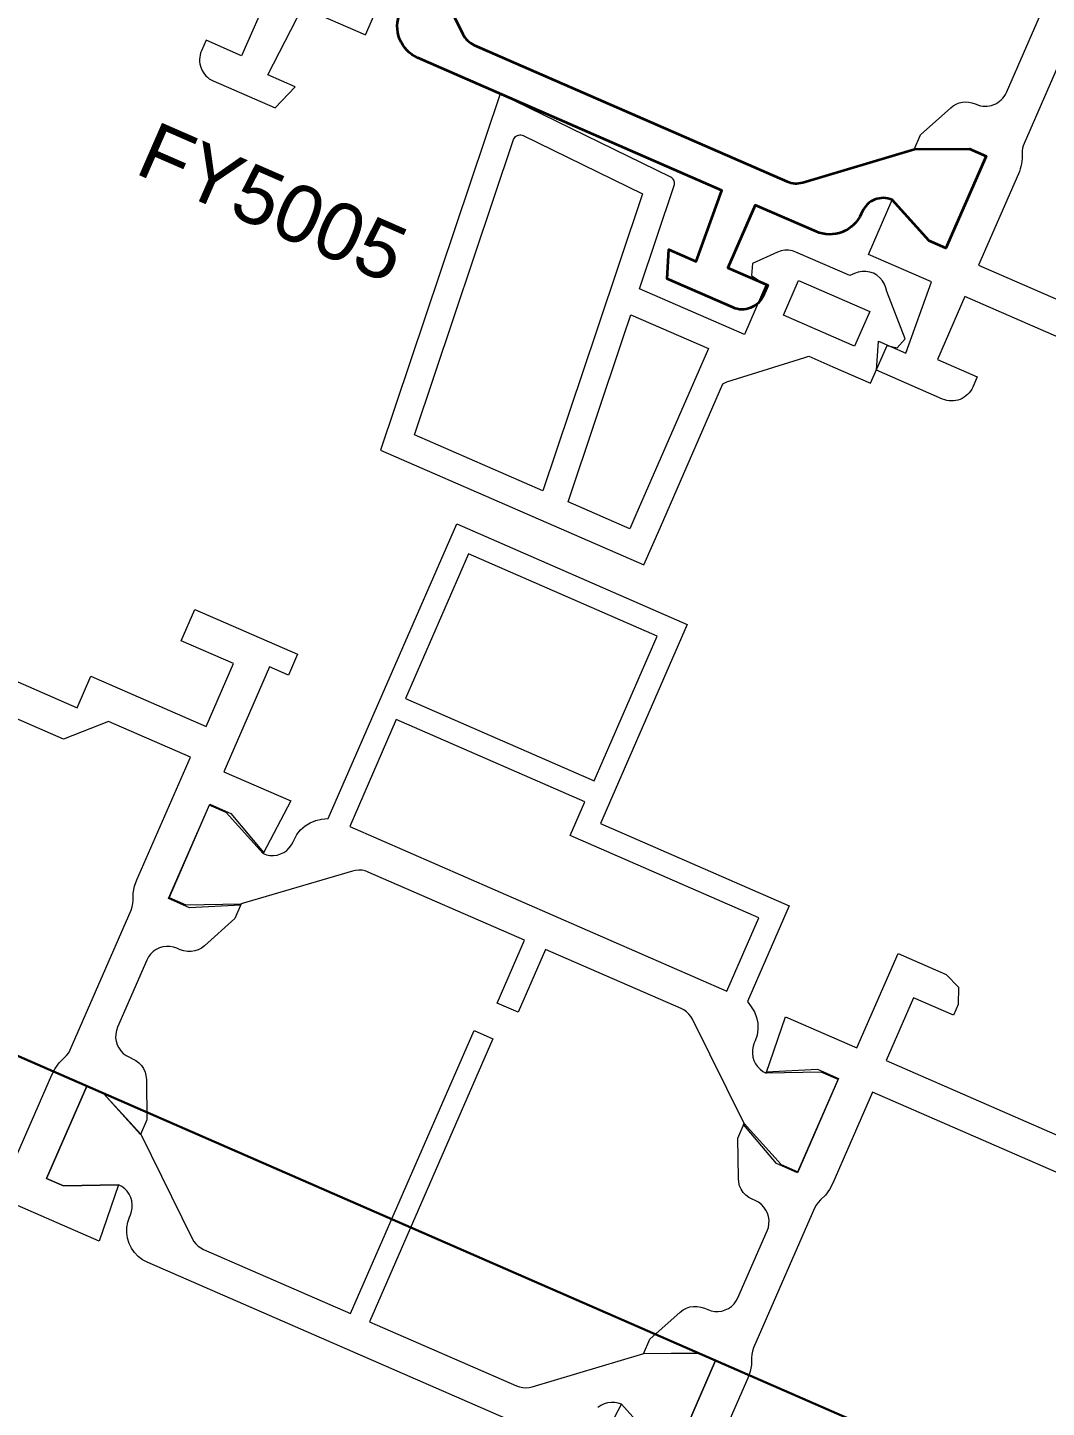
# Model space of a CAD drawing. Header units: millimetres. Extents: x -37281 to 954596, y -59787 to 956680.
# Drawn here: x 5469.1 to 5513.6, y -15088.3 to -15028 of the extents above; entities that cross this region are included whole.
import ezdxf

# ---------------------------------------------------------------- set-up
doc = ezdxf.new("R2010")
doc.units = ezdxf.units.MM
doc.header["$MEASUREMENT"] = 0
for name, color, linetype, lineweight in [('0_Pen_No__2', 8, 'Continuous', 15), ('0_Pen_No__6', 7, 'Continuous', 35), ('0_Pen_No__7', 7, 'Continuous', 35), ('0_Pen_No__9', 7, 'Continuous', 13)]:
    doc.layers.add(name, color=color, linetype=linetype, lineweight=lineweight)
doc.layers.add('New_A-25-M_Wall_Ext', color=7, linetype='Continuous')
doc.layers.add('New_ArchiCAD Windows', color=7, linetype='Continuous')
doc.layers.add('New_ArchiCAD Windows_Pen_No__23', color=7, linetype='Continuous', lineweight=30, true_color=0x2a2a2a)
doc.styles.add('GENERATED_STYLE_3', font='')
doc.styles.get('GENERATED_STYLE_3').set_extended_font_data('Arial')

# ---------------------------------------------------------------- blocks, each defined once
blk = doc.blocks.new('Triple Window 19[14]_3')
at = {"layer": 'New_ArchiCAD Windows_Pen_No__23', "linetype": 'Continuous'}
blk.add_line((5610.412, -15134.741), (5436.25, -15058.797), dxfattribs=at)
blk = doc.blocks.new('Wall_139_3', base_point=(10165.916, -4712.544))
at = {"layer": 'New_ArchiCAD Windows', "color": 251, "linetype": 'Continuous', "lineweight": 20, "true_color": 0x606060}
blk.add_blockref('Triple Window 19[14]_3', (0, 0), dxfattribs=at)

msp = doc.modelspace()

# ---------------------------------------------------------------- linework, layer by layer
at = {"layer": '0_Pen_No__2', "linetype": 'Continuous', "flags": 128}
for points in [[(5547.556, -14953.223, 0.112281), (5547.293, -14953.58), (5512.654, -15033.018, 0.112281), (5512.571, -15033.454, -0.112281), (5512.402, -15034.347), (5510.663, -15038.335), (5523.221, -15043.811), (5524.22, -15041.519), (5524.679, -15041.719), (5561.851, -14956.471), (5561.393, -14956.271), (5562.392, -14953.979), (5550.709, -14948.885)], [(5522.163, -15044.986), (5510.063, -15039.71), (5508.864, -15042.46), (5510.606, -15043.219), (5510.406, -15043.677, -0.414214), (5509.09, -15044.194), (5506.203, -15042.936), (5506.283, -15041.661), (5507.48, -15042.183), (5508.597, -15039.07), (5505.847, -15037.871), (5506.886, -15035.488), (5508.503, -15037.284), (5509.236, -15037.603), (5510.995, -15033.57), (5510.262, -15033.25), (5507.845, -15033.288), (5508.125, -15032.646), (5509.443, -15031.46, -0.294108), (5510.511, -15031.287), (5510.563, -15031.309, 0.414214), (5511.879, -15030.792), (5545.134, -14954.527, 0.414214)], [(5479.631, -15026.439), (5478.432, -15029.189), (5476.873, -15028.51), (5476.674, -15028.968, 0.414214), (5477.19, -15030.285), (5479.894, -15031.463), (5480.774, -15030.538), (5479.576, -15030.016), (5481.097, -15027.079), (5483.847, -15028.278), (5484.887, -15025.895)]]:
    msp.add_lwpolyline(points, format="xyb", dxfattribs=at)
for points in [[(5502.371, -15066.356), (5500.55, -15070.533), (5500.722, -15070.765), (5500.858, -15070.988), (5500.954, -15071.232), (5501.005, -15071.488), (5501.012, -15071.749), (5500.973, -15072.008), (5500.89, -15072.256), (5500.85, -15072.347), (5500.799, -15072.496), (5500.771, -15072.65), (5500.768, -15072.807), (5500.79, -15072.963), (5500.836, -15073.113), (5500.904, -15073.254), (5500.994, -15073.382), (5501.103, -15073.495), (5501.228, -15073.59), (5501.367, -15073.664), (5501.387, -15073.618), (5503.62, -15073.501), (5504.537, -15073.9), (5502.738, -15078.025), (5501.821, -15077.626), (5500.388, -15075.909), (5500.408, -15075.864), (5498.145, -15071.314), (5498.075, -15071.194), (5497.988, -15071.085), (5497.887, -15070.988), (5497.773, -15070.907), (5497.649, -15070.843), (5491.723, -15068.259), (5490.524, -15071.009), (5489.608, -15070.609), (5490.807, -15067.859), (5483.964, -15064.875), (5483.833, -15064.829), (5483.696, -15064.801), (5483.557, -15064.792), (5483.418, -15064.803), (5483.281, -15064.833), (5478.408, -15066.271), (5478.388, -15066.317), (5476.155, -15066.434), (5475.239, -15066.034), (5477.037, -15061.909), (5477.954, -15062.309), (5479.387, -15064.025), (5479.367, -15064.071), (5479.516, -15064.122), (5479.67, -15064.15), (5479.827, -15064.153), (5479.983, -15064.131), (5480.133, -15064.085), (5480.274, -15064.016), (5480.402, -15063.927), (5480.515, -15063.818), (5480.61, -15063.692), (5480.684, -15063.554), (5480.724, -15063.462), (5480.849, -15063.233), (5481.012, -15063.028), (5481.208, -15062.855), (5481.431, -15062.719), (5481.674, -15062.623), (5481.93, -15062.571), (5482.217, -15062.539), (5487.836, -15049.654), (5497.919, -15054.051), (5494.122, -15062.759)], [(5463.907, -15054.493), (5471.24, -15057.691), (5471.84, -15056.316), (5476.881, -15058.514), (5478.08, -15055.764), (5475.789, -15054.765), (5476.388, -15053.39), (5480.88, -15055.348), (5480.48, -15056.265), (5479.655, -15055.905), (5477.657, -15060.489), (5480.59, -15061.768), (5479.367, -15064.071), (5477.751, -15062.275), (5477.017, -15061.955), (5475.258, -15065.988), (5475.992, -15066.308), (5478.408, -15066.271), (5478.128, -15066.913), (5476.811, -15068.099), (5476.681, -15068.198), (5476.537, -15068.274), (5476.382, -15068.326), (5476.221, -15068.352), (5476.058, -15068.352), (5475.897, -15068.325), (5475.742, -15068.272), (5475.599, -15068.21), (5475.451, -15068.158), (5475.296, -15068.131), (5475.139, -15068.128), (5474.984, -15068.15), (5474.834, -15068.196), (5474.693, -15068.264), (5474.564, -15068.354), (5474.451, -15068.463), (5474.357, -15068.588), (5474.283, -15068.727), (5473.004, -15071.66), (5472.952, -15071.808), (5472.925, -15071.963), (5472.922, -15072.12), (5472.944, -15072.275), (5472.989, -15072.425), (5473.058, -15072.566), (5473.148, -15072.695), (5473.257, -15072.808), (5473.382, -15072.902), (5473.521, -15072.976), (5473.664, -15073.039), (5473.807, -15073.116), (5473.937, -15073.216), (5474.048, -15073.335), (5474.139, -15073.471), (5474.206, -15073.62), (5474.248, -15073.777), (5474.264, -15073.94), (5474.291, -15075.712), (5474.011, -15076.354), (5472.394, -15074.558), (5471.661, -15074.238), (5469.902, -15078.271), (5470.636, -15078.591), (5473.052, -15078.554), (5472.196, -15081.017), (5460.097, -15075.741)], [(5468.396, -15077.724), (5470.135, -15073.736), (5470.277, -15073.466), (5470.458, -15073.22), (5470.674, -15073.004), (5470.779, -15072.899), (5470.867, -15072.779), (5470.937, -15072.647), (5473.6, -15066.54), (5473.649, -15066.4), (5473.677, -15066.254), (5473.682, -15066.105), (5473.694, -15065.8), (5473.751, -15065.5), (5473.852, -15065.211), (5476.19, -15059.849), (5472.615, -15058.29), (5470.641, -15059.066), (5463.307, -15055.868)], [(5493.445, -15061.809), (5485.195, -15058.212), (5483.157, -15062.887), (5499.656, -15070.081), (5501.055, -15066.873), (5492.805, -15063.276)], [(5492.805, -15063.276), (5493.445, -15061.809)], [(5494.122, -15062.759), (5502.371, -15066.356)], [(5497.402, -15090.263), (5499.161, -15086.229), (5498.427, -15085.91), (5496.011, -15085.947), (5496.291, -15085.305), (5497.608, -15084.119), (5497.738, -15084.02), (5497.882, -15083.944), (5498.037, -15083.892), (5498.198, -15083.865), (5498.361, -15083.866), (5498.522, -15083.893), (5498.677, -15083.946), (5498.82, -15084.008), (5498.968, -15084.059), (5499.123, -15084.087), (5499.28, -15084.09), (5499.435, -15084.068), (5499.585, -15084.022), (5499.726, -15083.954), (5499.855, -15083.864), (5499.968, -15083.755), (5500.063, -15083.63), (5500.136, -15083.491), (5501.415, -15080.558), (5501.467, -15080.41), (5501.494, -15080.255), (5501.497, -15080.098), (5501.475, -15079.943), (5501.43, -15079.793), (5501.361, -15079.652), (5501.271, -15079.523), (5501.162, -15079.41), (5501.037, -15079.315), (5500.898, -15079.241), (5500.755, -15079.179), (5500.612, -15079.102), (5500.482, -15079.002), (5500.371, -15078.883), (5500.28, -15078.747), (5500.213, -15078.598), (5500.171, -15078.44), (5500.155, -15078.278), (5500.128, -15076.505), (5500.408, -15075.864), (5502.025, -15077.66), (5502.758, -15077.98), (5504.517, -15073.946), (5503.783, -15073.627), (5501.367, -15073.664), (5502.223, -15071.201), (5505.339, -15072.56), (5507.138, -15068.435), (5509.246, -15069.354), (5509.777, -15069.905), (5509.763, -15070.67), (5509.563, -15071.129), (5507.822, -15070.369), (5506.623, -15073.119)], [(5491.721, -15089.531), (5474.305, -15081.936), (5474.097, -15081.826), (5473.909, -15081.684), (5473.746, -15081.514), (5473.611, -15081.321), (5473.508, -15081.11), (5473.439, -15080.885), (5473.407, -15080.652), (5473.411, -15080.416), (5473.452, -15080.184), (5473.529, -15079.962), (5473.569, -15079.87), (5473.62, -15079.722), (5473.648, -15079.567), (5473.651, -15079.411), (5473.629, -15079.255), (5473.583, -15079.105), (5473.515, -15078.964), (5473.425, -15078.835), (5473.316, -15078.722), (5473.191, -15078.628), (5473.052, -15078.554), (5470.636, -15078.591), (5469.902, -15078.271), (5471.661, -15074.238), (5472.394, -15074.558), (5474.02, -15076.335), (5476.274, -15080.904), (5476.345, -15081.024), (5476.431, -15081.133), (5476.532, -15081.229), (5476.646, -15081.31), (5476.77, -15081.375), (5483.2, -15084.179), (5488.596, -15071.804), (5489.421, -15072.164), (5484.025, -15084.539), (5490.455, -15087.342), (5490.586, -15087.389), (5490.723, -15087.417), (5490.862, -15087.426), (5491.001, -15087.415), (5491.138, -15087.385), (5496.019, -15085.928), (5498.427, -15085.91), (5499.161, -15086.229), (5497.402, -15090.263)], [(5506.623, -15073.119), (5519.639, -15078.795)], [(5493.829, -15090.45), (5495.052, -15088.147), (5496.669, -15089.943)], [(5496.669, -15089.943), (5495.052, -15088.147), (5494.903, -15088.096), (5494.749, -15088.068), (5494.592, -15088.065), (5494.436, -15088.087), (5494.286, -15088.133), (5494.145, -15088.201), (5494.017, -15088.291)]]:
    msp.add_lwpolyline(points, dxfattribs=at)
for points in [[(5493.845, -15060.893), (5496.603, -15054.568), (5488.353, -15050.97), (5485.595, -15057.295)], [(5506.023, -15074.494), (5504.284, -15078.482), (5504.142, -15078.752), (5503.961, -15078.997), (5503.745, -15079.214), (5503.64, -15079.319), (5503.552, -15079.439), (5503.482, -15079.571), (5500.819, -15085.677), (5500.77, -15085.818), (5500.742, -15085.964), (5500.737, -15086.113), (5500.725, -15086.418), (5500.668, -15086.718), (5500.567, -15087.006), (5498.828, -15090.994), (5511.387, -15096.47), (5512.386, -15094.178), (5513.027, -15094.458), (5518.224, -15082.541), (5517.582, -15082.262), (5518.581, -15079.97)]]:
    msp.add_lwpolyline(points, close=True, dxfattribs=at)
at = {"layer": '0_Pen_No__6', "linetype": 'Continuous', "flags": 128}
msp.add_lwpolyline([(5485.854, -15023.676), (5488.108, -15028.244, 0.176327), (5488.604, -15028.716), (5502.289, -15034.683, 0.176327), (5502.972, -15034.726), (5507.854, -15033.269), (5510.262, -15033.25), (5510.995, -15033.57), (5509.236, -15037.603), (5508.503, -15037.284), (5506.886, -15035.488, 0.414214), (5505.57, -15036.005), (5505.53, -15036.096, -0.414214), (5503.555, -15036.872), (5500.897, -15035.713), (5499.698, -15038.462), (5501.439, -15039.222), (5501.24, -15039.68, -0.414214), (5499.923, -15040.197), (5497.037, -15038.939), (5497.116, -15037.664), (5498.314, -15038.186), (5499.43, -15035.073), (5486.139, -15029.277, -0.414214), (5485.364, -15027.303)], format="xyb", dxfattribs=at)
at = {"layer": '0_Pen_No__9', "linetype": 'Continuous', "flags": 128}
for points in [[(5504.291, -15042.782), (5505.942, -15043.502), (5506.661, -15041.852), (5507.108, -15041.96), (5507.457, -15041.559), (5506.647, -15039.496), (5506.613, -15039.328), (5506.551, -15039.168), (5506.462, -15039.021), (5506.349, -15038.891), (5506.216, -15038.783), (5506.067, -15038.699), (5505.905, -15038.642), (5505.736, -15038.613), (5505.565, -15038.614), (5505.396, -15038.643), (5505.234, -15038.702), (5505.031, -15038.796), (5502.675, -15037.769), (5502.518, -15037.715), (5502.353, -15037.688), (5502.186, -15037.689), (5502.022, -15037.718), (5501.865, -15037.774), (5500.768, -15038.269), (5500.725, -15038.792), (5501.362, -15039.214), (5500.423, -15041.368), (5495.839, -15039.37), (5497.353, -15034.861), (5497.365, -15034.815), (5497.369, -15034.767), (5497.365, -15034.719), (5497.354, -15034.672), (5497.335, -15034.628), (5497.31, -15034.587), (5497.279, -15034.551), (5497.242, -15034.521), (5497.201, -15034.496), (5489.735, -15030.845), (5484.504, -15046.427), (5496.026, -15051.451), (5496.749, -15049.793)], [(5495.12, -15041.511), (5495.456, -15040.512), (5498.843, -15041.989), (5495.67, -15049.265)], [(5495.67, -15049.265), (5495.406, -15049.872), (5492.708, -15048.696), (5495.12, -15041.511)], [(5496.749, -15049.793), (5499.481, -15043.527), (5499.656, -15043.447), (5503.059, -15042.373), (5503.234, -15042.322), (5504.291, -15042.782)]]:
    msp.add_lwpolyline(points, dxfattribs=at)
for points in [[(5493.963, -15041.187), (5491.604, -15048.214), (5485.991, -15045.767), (5490.328, -15032.849), (5490.349, -15032.802), (5490.376, -15032.759), (5490.411, -15032.722), (5490.452, -15032.691), (5490.497, -15032.668), (5490.546, -15032.652), (5490.596, -15032.645), (5490.647, -15032.646), (5490.697, -15032.656), (5490.744, -15032.675), (5495.964, -15035.227)], [(5504.795, -15041.693), (5502.126, -15040.529), (5502.786, -15039.014), (5505.903, -15040.373), (5505.242, -15041.888)]]:
    msp.add_lwpolyline(points, close=True, dxfattribs=at)

# ---------------------------------------------------------------- block references
at = {"layer": 'New_A-25-M_Wall_Ext', "color": 250, "lineweight": 50, "true_color": 0x2a2a2a}
msp.add_blockref('Wall_139_3', (10165.916, -4712.544), dxfattribs=at)

# ---------------------------------------------------------------- texts
at = {"layer": '0_Pen_No__7', "linetype": 'Continuous', "insert": (5473.674, -15034.328), "char_height": 2.5, "attachment_point": 7, "rotation": 336.44041, "style": 'GENERATED_STYLE_3'}
msp.add_mtext('\\A1;{\\fArial|b0|i0|c0|p34;FY5005}', dxfattribs=at)

doc.saveas('drawing.dxf')
